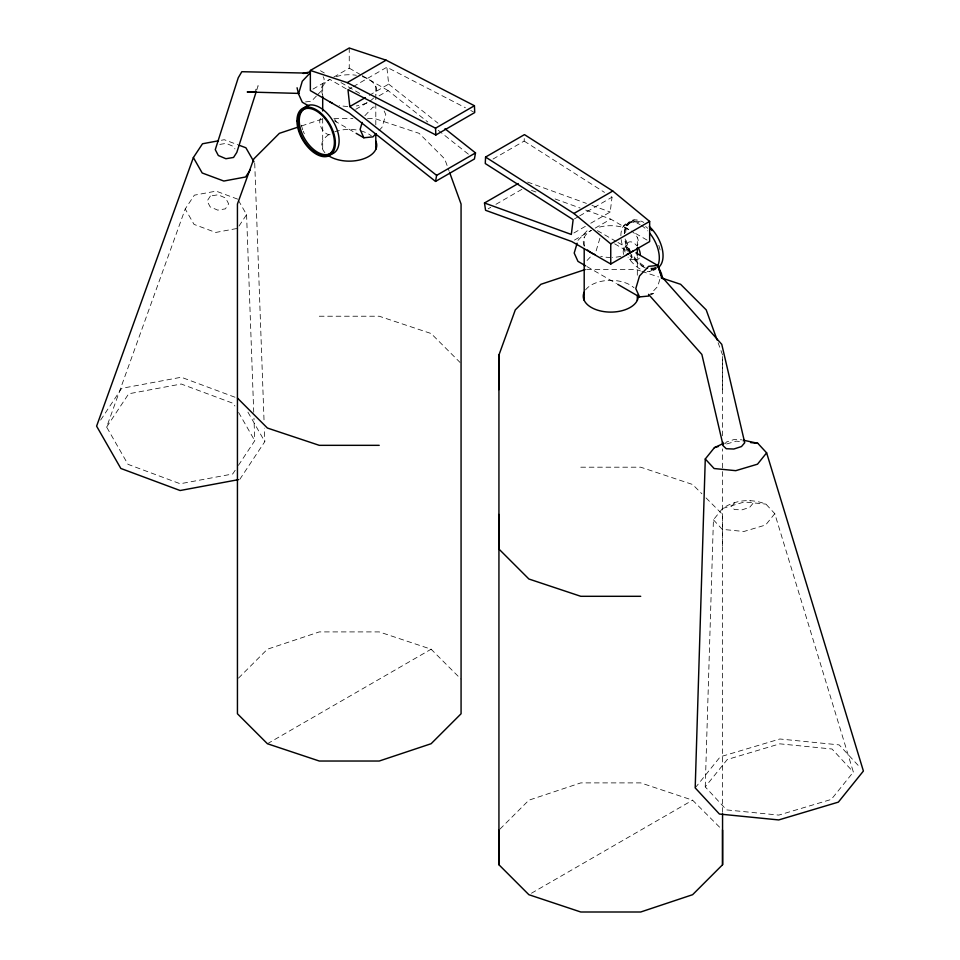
<?xml version="1.0" encoding="UTF-8"?>
<svg xmlns="http://www.w3.org/2000/svg" width="960" height="960" viewBox="0 0 960 960"><rect width="100%" height="100%" fill="white"/><g stroke="black" fill="none" stroke-linecap="round" stroke-linejoin="round"><path stroke-width="0.72" stroke-dasharray="4.8 3.6" d="M584.196 246.336L584.196 237.468M637.308 275.232L637.308 256.668M637.308 246.336L637.308 237.468M722.556 812.376L722.568 448.884M722.568 435.804L722.568 356.508M705.24 786.876L713.424 519.804L722.556 508.464C735.66 499.572 751.272 498.444 765.948 504.12L774.78 513.66L853.356 772.044L831.3 799.416L778.788 815.1L726.564 809.904L705.24 786.876L727.284 759.504L779.808 743.832L832.02 749.016L853.356 772.044M493.044 159.036L524.148 141.084L524.4 135.912M590.76 223.236L610.212 212.016L612.024 197.196L609.504 195.6M599.904 238.224L596.136 250.884L593.112 254.088M659.808 279.396L657.72 286.44L648.624 296.028M256.776 89.952L258.132 85.692L255.264 90.564M235.164 470.28L232.716 473.976L180.192 483.756L127.98 464.328L106.644 427.068L185.22 208.968L194.352 195.18L216.108 191.124L237.744 199.176M623.736 249.6L627.372 243.252M100.644 420.048L121.644 388.356L181.284 377.244L235.068 397.26M238.476 200.46L246.576 214.62L237.444 228.396L215.688 232.452L194.052 224.4L185.22 208.968M106.644 427.068L128.7 393.792L181.212 384.012L233.436 403.44L234.9 406.008M238.428 465.348L254.76 440.7L253.956 418.248M239.76 479.412L264.804 441.624L264.312 428.16M774.78 513.66L765.648 525L743.892 531.492L722.256 529.344L713.424 519.804M695.196 787.884L720.24 756.804L779.88 738.996L839.172 744.888L860.364 767.772M724.824 443.916L726.456 442.008L734.1 439.524L741.684 439.824M734.604 502.824L731.352 506.64L734.4 509.544L741.984 509.856L749.628 507.372L752.88 503.556L749.82 500.652M316.416 96L311.376 101.328L304.884 101.976M317.424 94.932L320.46 91.74L324.216 79.068L323.148 76.692M364.872 115.728L372.948 107.196L376.836 106.812M379.008 130.476L382.032 127.284L385.8 114.624L382.572 107.484M577.968 240.396L587.052 230.808L590.952 230.424M587.052 260.484L592.104 255.156M238.476 678.144L267.396 649.212L319.296 631.908L379.212 631.908L431.112 649.212L461.064 679.164M499.956 829.116L528.888 800.184L580.776 782.892L640.704 782.892L692.592 800.184L722.556 830.148M312.948 89.112L329.808 79.38L346.656 89.112M333.696 77.136L349.248 68.16L349.248 48M347.976 89.676L351.864 87.42M353.16 86.676L386.868 67.224L465.42 107.748M369.24 95.352L388.68 84.12L386.868 67.224M355.728 109.32L368.688 101.832M379.056 95.844L388.14 90.612L427.788 122.016M488.16 208.812L490.752 207.312M495.936 204.324L521.868 189.348M574.428 218.904L578.316 216.66M579.612 215.904L612.024 197.196M573.912 232.968L586.872 225.48M574.452 240.084L591.312 230.352A27.492 15.876 0 0 0 584.196 245.688M595.2 228.108L610.752 219.12L630.192 230.352A27.492 15.876 0 0 0 596.304 228.072M623.46 226.116L627.204 223.956M630.492 222.06L634.236 219.9M626.7 225.792L628.056 225M633.372 221.928L634.728 221.148M651.612 268.932L652.968 268.152M649.704 271.572L653.448 269.412M267.408 743.736L431.112 649.212M531.468 893.22L692.592 800.184M651.048 294.768L653.472 293.508L651 293.916M301.524 125.952L322.284 119.028M726.648 443.988L736.164 441.144L743.376 441.864M722.556 508.464L744.312 501.972L765.948 504.12M221.352 140.256L224.256 139.716L237.78 144.756M219.792 144.42L226.164 143.364L233.736 146.592L234.96 148.92M333.9 118.572L352.896 118.572M367.512 118.572L374.82 118.572L419.112 133.332L444.696 158.904L449.16 171.216M586.632 269.544L636.324 269.532L640.476 270.924M319.284 316.224L379.212 316.224L431.1 333.516L460.032 362.436M580.788 467.196L640.704 467.196L692.604 484.488L701.892 493.788M629.508 259.596L636.816 259.62M641.856 271.38L658.476 276.924M527.58 182.064L586.404 203.388M591.996 205.416L610.212 212.016M531.42 190.38L536.976 192.396M555.072 198.948L580.128 208.032M585.696 210.048L610.752 219.12M470.736 110.496L473.4 111.864M349.248 68.16L360.912 74.892M362.208 75.636L388.14 90.612M647.052 240.084L631.488 231.096A27.492 15.876 0 0 1 637.308 245.688M320.46 70.752L324.3 72.972M340.98 82.596L360.228 93.708M597.42 230.64L616.668 241.752M617.952 242.496L630.78 249.9M614.64 243.816L627.6 251.304M334.356 120.744L354.876 132.588M586.944 266.568L616.452 283.596M524.148 141.084L604.488 192.384M388.68 84.12L437.964 123.168M438.276 130.332L468.6 154.356M706.032 497.916L722.556 514.452L722.568 549.048M247.92 412.128L264.804 441.624M238.584 412.428L254.76 440.7M718.104 342.708L722.568 355.02M254.724 163.212L264.096 422.172M246.576 214.62L253.728 412.26M722.568 359.34L722.568 389.616M375.804 86.496L375.804 102.108M375.804 103.584L375.804 124.908M322.692 86.496L322.692 95.364M322.692 118.356L322.692 149.376M656.736 267.516A27.168 15.684 60 0 1 647.148 271.524M640.092 269.004A27.168 15.684 60 0 1 628.032 257.124M625.14 252.108A27.168 15.684 60 0 1 620.916 236.988M620.88 235.728A27.168 15.684 60 0 1 640.092 224.64M641.172 225.3A27.168 15.684 60 0 1 647.748 230.892M656.172 268.788A27.168 15.684 60 0 1 646.668 268.224M643.848 266.832A27.168 15.684 60 0 1 631.788 254.952M625.152 238.956A27.168 15.684 60 0 0 631.008 253.74A5.976 3.456 60 0 1 627.396 259.032M624.636 233.556A27.168 15.684 60 0 1 643.848 222.468M639.348 258.156A9.78 5.652 60 0 1 629.904 255.624M627.372 251.244A9.78 5.652 60 0 1 628.464 242.232A9.78 5.652 60 0 1 636.816 245.784M623.736 254.484A5.976 3.456 60 0 1 624.408 248.976A5.976 3.456 60 0 1 629.508 251.148M655.392 267.768A25.788 14.892 60 0 1 646.536 268.308M645.168 267.816A25.788 14.892 60 0 1 630.792 254.844M629.988 253.536A25.788 14.892 60 0 1 624.528 238.68M624.3 233.4A25.788 14.892 60 0 1 641.172 223.668M645.624 226.5A25.788 14.892 60 0 1 647.736 228.288M658.776 245.352A25.788 14.892 60 0 1 660.456 252.192M655.548 267.564A25.788 14.892 60 0 1 650.544 268.104M643.848 265.716A25.788 14.892 60 0 1 632.148 254.052M631.344 252.756A25.788 14.892 60 0 1 625.884 237.9M625.656 232.62A25.788 14.892 60 0 1 642.528 222.888M585.528 289.92A27.492 15.876 0 0 1 608.652 280.404A27.492 15.876 0 0 1 634.02 287.784M620.844 256.344A27.492 15.876 0 0 1 612.228 257.424M610.752 257.448A27.492 15.876 0 0 1 600.66 256.344M304.332 133.74A27.168 15.684 60 0 1 303.264 131.22M302.748 129.828A27.168 15.684 60 0 1 301.212 124.044M334.716 119.4A5.976 3.456 60 0 1 336.264 122.076M330.096 134.76A9.78 5.652 60 0 1 320.652 126.384A9.78 5.652 60 0 1 323.184 116.928M324.924 152.676A27.492 15.876 0 0 1 333.432 132.288M334.8 131.76A27.492 15.876 0 0 1 359.34 130.5M360.828 130.872A27.492 15.876 0 0 1 371.34 135.816M373.572 98.016A27.492 15.876 0 0 1 356.364 105.948M347.772 106.464A27.492 15.876 0 0 1 339.156 105.372M322.692 94.716A27.492 15.876 0 0 1 329.808 79.38M336.216 76.632A27.492 15.876 0 0 1 356.364 75.276M362.28 76.632A27.492 15.876 0 0 1 375.804 94.716M210.372 196.044L207.12 201.072L210.18 206.904L217.752 210.132L225.396 208.86L228.648 203.832L225.6 198L218.016 194.772L210.372 196.044"/><path stroke-width="1.44" d="M722.556 813.684L722.556 864.744L692.604 894.696L640.704 912L580.788 912L528.888 894.708L498.936 864.744L498.936 355.02L515.304 309.876L540.876 284.304L585.168 269.544M584.196 300.348L584.196 248.64M610.752 264.024L610.752 243.864L573.9 213.48L485.568 157.068L524.46 134.616L612.78 191.028L649.644 221.412L649.644 241.572L610.752 264.024L571.86 241.572L485.568 210.3L484.488 202.992L518.196 183.54M637.308 300.348L637.308 295.908M637.308 255.192L637.308 247.812M722.568 444.744L722.568 441.768M723.78 443.268L714.408 447.648L705.276 458.988L695.196 787.884L719.412 814.032L778.716 819.936L838.356 802.128L863.4 771.048L766.632 452.844L757.8 443.304L743.148 440.148M485.568 157.068L485.268 163.536L573.132 219.648L571.32 234.456L484.488 202.992M436.62 175.368L349.788 106.572L347.976 89.676L435.852 135L474.732 112.548L474.432 105.732L386.1 60.168L349.248 48L310.356 70.452L310.356 90.612L349.248 113.064L435.54 181.428L436.62 175.368L475.512 152.916L444.996 128.736M475.512 152.916L474.432 158.976L435.54 181.428M308.7 105.936L302.28 102.228L298.524 93.912L302.28 81.24L310.356 72.72M362.184 122.424L360.096 129.456L363.864 137.772L372.948 136.872L375.972 133.68M577.128 243.216L574.2 253.056L577.968 261.384L585.66 265.824M256.32 91.368L236.796 152.424L233.544 157.452L225.9 158.724L218.316 155.496L215.268 149.664L238.236 77.796L241.824 71.712L307.512 73.116M218.448 140.796L202.5 143.772L193.368 157.56L96.6 426.144L120.828 468.456L180.12 490.524L238.308 479.676M250.152 170.1L245.592 176.988L223.836 181.044L202.2 172.992L193.368 157.56M766.632 452.844L757.5 464.184L735.744 470.676L714.108 468.528L705.276 458.988M310.356 70.452L347.22 82.62L386.1 60.168M349.788 106.572L365.352 97.596M347.22 82.62L435.54 128.184L474.432 105.732M573.9 213.48L612.78 191.028M610.752 243.864L649.644 221.412M298.752 126.876L279.372 133.332L253.8 158.916L237.432 204.048L237.444 713.772L267.408 743.736L319.296 761.028L379.224 761.028L431.112 743.724L461.076 713.76L461.064 204.048L449.652 172.584M714.408 447.648L718.488 446.424M309.984 71.94L303.048 73.392L307.512 73.212M662.436 278.688L661.476 273.768L657.72 265.452L648.624 266.352L639.54 275.94L635.784 288.612L639.54 296.928L648.624 296.028M254.544 91.776L247.224 91.98L299.088 93.42M379.212 445.332L319.296 445.332L267.396 428.04L237.444 398.076M640.716 596.304L580.788 596.304L528.9 579.012L498.936 549.048L498.936 514.452M750.588 442.584L757.8 443.304M661.236 277.848L680.616 284.304L706.2 309.876L717.108 339.972M239.124 145.248L245.892 147.768L253.992 161.916M635.904 252.864L657.72 265.452L661.896 276.876L721.764 344.34L744.732 442.74L741.492 446.544L733.836 449.028L726.264 448.728L723.204 445.824L701.868 354.444L648.528 294.336M356.16 133.332L363.864 137.772M617.736 284.34L639.54 296.928M657.72 265.452L661.62 277.224M297.072 87.756L298.524 93.912M435.54 128.184L435.852 135M722.556 830.148L722.556 864.744M498.936 355.02L498.936 389.616M498.924 830.148L498.936 864.744M375.804 133.776L375.804 149.376M322.692 96.192L322.692 110.964M649.368 226.596A27.168 15.684 60 0 1 658.584 267.384M649.704 233.148A27.168 15.684 60 0 1 657.384 266.472M638.244 247.884A9.78 5.652 60 0 1 640.272 254.7M650.112 228.492A25.788 14.892 60 0 1 652.068 230.592M638.136 294.828A27.492 15.876 0 0 1 608.376 312.048A27.492 15.876 0 0 1 584.196 292.128M632.844 251.028A27.492 15.876 0 0 1 626.568 254.568M594.936 254.568A27.492 15.876 0 0 1 587.484 250.032M303.264 109.032A27.168 15.684 60 0 1 333.492 121.896A27.168 15.684 60 0 1 329.508 154.488M332.472 151.8A25.788 14.892 60 0 1 304.608 138.564A25.788 14.892 60 0 1 307.08 107.82M375.804 141.156A27.492 15.876 0 0 1 361.212 159.564A27.492 15.876 0 0 1 327.156 154.728M332.148 103.044A27.492 15.876 0 0 1 329.808 101.832M296.94 120.804A27.168 15.684 60 0 0 325.764 156.66A27.168 15.684 60 0 0 325.764 118.236A27.168 15.684 60 0 0 296.94 120.804M297.912 121.368A25.788 14.892 60 0 0 325.272 155.4A25.788 14.892 60 0 0 325.272 118.932A25.788 14.892 60 0 0 297.912 121.368"/></g></svg>
